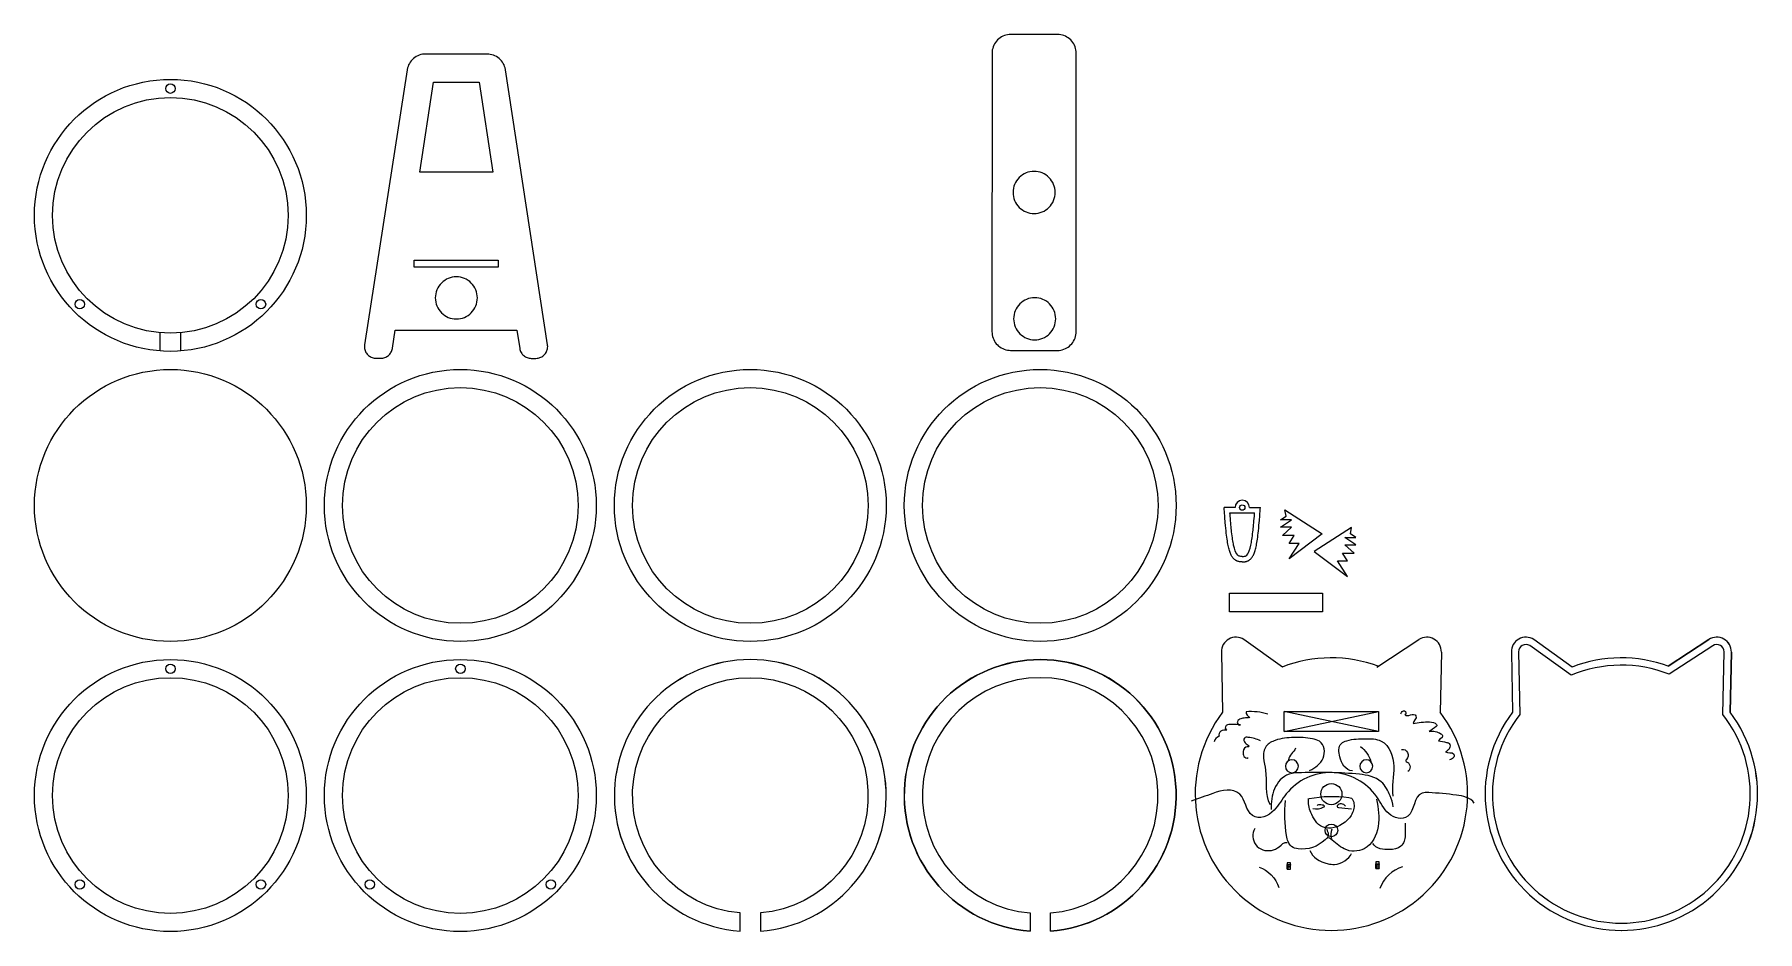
# Model space of a CAD drawing. Header units: millimetres. Extents: x 3 to 954, y 4 to 499.
import ezdxf

# ---------------------------------------------------------------- set-up
doc = ezdxf.new("R2010")
doc.units = ezdxf.units.MM
doc.layers.get('0').update_dxf_attribs({"linetype": 'CONTINUOUS'})

msp = doc.modelspace()

# ---------------------------------------------------------------- linework, layer by layer
for p, q in [((72.6, 324.65), (72.6, 334.68)), ((83.87, 334.68), (83.87, 324.65)), ((665.72, 238.3), (659.72, 238.3)), ((673.72, 238.3), (679.72, 238.3)), ((662.94, 235.3), (676.5, 235.3)), ((691.9, 150.18), (670.57, 165.45)), ((691.9, 150.18), (670.57, 165.45)), ((743.9, 150.22), (767.22, 165.45)), ((743.9, 150.22), (767.22, 165.45)), ((851.74, 150.3), (830.57, 165.45)), ((904.76, 150.78), (927.22, 165.45)), ((658.2, 158.59), (658.9, 125.22)), ((658.2, 158.59), (658.9, 125.22)), ((779.6, 158.59), (778.9, 125.22)), ((779.6, 158.59), (778.9, 125.22)), ((818.2, 158.59), (818.89, 125.47)), ((939.6, 158.59), (938.9, 125.47)), ((744.9, 114.72), (692.9, 125.72)), ((692.9, 125.72), (744.9, 125.72)), ((744.9, 114.72), (692.9, 125.72)), ((692.9, 125.72), (744.9, 125.72)), ((692.9, 114.72), (692.9, 125.72)), ((692.9, 114.72), (692.9, 125.72))]:
    msp.add_line(p, q)
for points in [[(540.12, 325.13), (541.02, 325.01), (541.91, 324.97), (567.73, 324.96), (567.73, 324.96), (567.73, 324.96), (568.63, 325), (569.53, 325.12), (570.4, 325.31), (571.26, 325.58), (572.1, 325.93), (572.89, 326.34), (573.65, 326.83), (574.37, 327.38), (575.03, 327.98), (575.64, 328.65), (576.19, 329.36), (576.67, 330.12), (577.09, 330.92), (577.43, 331.75), (577.71, 332.61), (577.9, 333.49), (578.02, 334.39), (578.06, 335.28), (578.11, 488.88), (578.11, 488.88), (578.07, 489.78), (577.95, 490.67), (577.76, 491.55), (577.49, 492.41), (577.14, 493.24), (576.73, 494.04), (576.24, 494.8), (575.7, 495.52), (575.09, 496.18), (574.42, 496.79), (573.71, 497.34), (572.95, 497.82), (572.15, 498.24), (571.32, 498.58), (570.46, 498.85), (569.58, 499.05), (568.69, 499.17), (567.79, 499.21), (541.97, 499.21), (541.97, 499.21), (541.07, 499.17), (540.18, 499.06), (539.3, 498.86), (538.44, 498.59), (537.61, 498.25), (536.81, 497.83), (536.05, 497.35), (535.33, 496.8), (534.67, 496.19), (534.06, 495.53), (533.51, 494.81), (533.03, 494.05), (532.61, 493.25), (532.27, 492.42), (532, 491.56), (531.8, 490.68), (531.68, 489.79), (531.65, 488.89), (531.59, 335.3), (531.59, 335.29), (531.63, 334.39), (531.75, 333.5), (531.94, 332.62), (532.21, 331.76), (532.56, 330.93), (532.98, 330.13), (533.46, 329.37), (534.01, 328.66), (534.62, 327.99), (535.28, 327.38), (536, 326.84), (536.75, 326.35), (537.55, 325.94), (538.39, 325.59), (539.25, 325.32)], [(532.98, 330.13), (533.46, 329.37), (534.01, 328.66), (534.62, 327.99), (535.28, 327.38), (536, 326.84), (536.75, 326.35), (537.55, 325.94), (538.39, 325.59), (539.25, 325.32), (540.12, 325.13), (541.02, 325.01), (541.91, 324.97), (567.73, 324.96), (567.73, 324.96), (567.73, 324.96), (568.63, 325), (569.53, 325.12), (570.4, 325.31), (571.26, 325.58), (572.1, 325.93), (572.89, 326.34), (573.65, 326.83), (574.37, 327.38), (575.03, 327.98), (575.64, 328.65), (576.19, 329.36), (576.67, 330.12), (577.09, 330.92), (577.43, 331.75), (577.71, 332.61), (577.9, 333.49), (578.02, 334.39), (578.06, 335.28), (578.11, 488.88), (578.11, 488.88), (578.07, 489.78), (577.95, 490.67), (577.76, 491.55), (577.49, 492.41), (577.14, 493.24), (576.73, 494.04), (576.24, 494.8), (575.7, 495.52), (575.09, 496.18), (574.42, 496.79), (573.71, 497.34), (572.95, 497.82), (572.15, 498.24), (571.32, 498.58), (570.46, 498.85), (569.58, 499.05), (568.69, 499.17), (567.79, 499.21), (541.97, 499.21), (541.97, 499.21), (541.07, 499.17), (540.18, 499.06), (539.3, 498.86), (538.44, 498.59), (537.61, 498.25), (536.81, 497.83), (536.05, 497.35), (535.33, 496.8), (534.67, 496.19), (534.06, 495.53), (533.51, 494.81), (533.03, 494.05), (532.61, 493.25), (532.27, 492.42), (532, 491.56), (531.8, 490.68), (531.68, 489.79), (531.65, 488.89), (531.59, 335.3), (531.59, 335.29), (531.63, 334.39), (531.75, 333.5), (531.94, 332.62), (532.21, 331.76), (532.56, 330.93)], [(202.31, 336.14), (269.46, 336.08), (270.99, 326.06), (270.99, 326.06), (271.02, 325.92), (271.14, 325.37), (271.31, 324.83), (271.52, 324.31), (271.78, 323.81), (272.09, 323.34), (272.43, 322.89), (272.81, 322.47), (273.22, 322.09), (273.67, 321.75), (274.15, 321.45), (274.65, 321.19), (275.17, 320.97), (275.7, 320.8), (276.25, 320.68), (276.81, 320.61), (277.37, 320.58), (279.98, 320.58), (279.98, 320.58), (280.55, 320.61), (281.11, 320.68), (281.65, 320.8), (282.19, 320.97), (282.71, 321.19), (283.21, 321.45), (283.69, 321.75), (284.13, 322.09), (284.55, 322.47), (284.93, 322.89), (285.27, 323.33), (285.57, 323.81), (285.83, 324.31), (286.05, 324.83), (286.22, 325.36), (286.34, 325.91), (286.41, 326.47), (286.44, 327.03), (286.41, 327.6), (286.36, 328.01), (263.19, 479.63), (263.15, 479.87), (262.95, 480.75), (262.68, 481.61), (262.34, 482.44), (261.92, 483.24), (261.44, 484), (260.89, 484.71), (260.28, 485.38), (259.62, 485.98), (258.9, 486.53), (258.14, 487.02), (257.34, 487.43), (256.51, 487.78), (255.65, 488.05), (254.77, 488.24), (253.88, 488.36), (252.99, 488.4), (219.08, 488.43), (219.07, 488.43), (218.17, 488.39), (217.28, 488.28), (216.4, 488.08), (215.54, 487.81), (214.71, 487.46), (213.91, 487.05), (213.15, 486.56), (212.43, 486.02), (211.77, 485.41), (211.16, 484.74), (210.61, 484.03), (210.13, 483.27), (209.71, 482.47), (209.37, 481.64), (209.1, 480.78), (208.9, 479.9), (208.87, 479.69), (185.4, 328.11), (185.34, 327.68), (185.32, 327.12), (185.34, 326.56), (185.42, 326), (185.54, 325.45), (185.71, 324.91), (185.92, 324.39), (186.18, 323.89), (186.49, 323.42), (186.83, 322.97), (187.21, 322.56), (187.62, 322.18), (188.07, 321.83), (188.55, 321.53), (189.05, 321.27), (189.57, 321.06), (190.1, 320.89), (190.65, 320.76), (191.21, 320.69), (191.77, 320.67), (194.38, 320.66), (194.38, 320.66), (194.95, 320.69), (195.51, 320.76), (196.05, 320.88), (196.59, 321.05), (197.11, 321.27), (197.61, 321.53), (198.09, 321.83), (198.53, 322.17), (198.95, 322.55), (199.33, 322.97), (199.67, 323.42), (199.97, 323.89), (200.23, 324.39), (200.45, 324.91), (200.62, 325.45), (200.74, 326), (200.76, 326.13)], [(215.81, 423.34), (223.49, 472.94), (248.55, 472.92), (256.13, 423.3)], [(259.15, 370.78), (212.69, 370.83), (212.69, 374.7), (259.16, 374.66)], [(695.56, 218.54), (698.32, 222.83), (691.89, 222.83), (696.94, 227.41), (690.85, 227.41), (696.94, 231.49), (690.85, 231.49), (693.89, 233.53), (693.27, 236.96), (713.9, 223.72), (695.56, 209.96), (701.07, 218.54)], [(727.76, 200.24), (722.25, 208.82), (727.76, 208.82), (725.01, 213.11), (731.44, 213.11), (726.38, 217.69), (732.47, 217.69), (726.38, 221.76), (732.47, 221.76), (729.43, 223.8), (730.05, 227.24), (709.42, 213.99)], [(662.64, 191.12), (714.04, 191.12), (714.04, 180.72), (662.64, 180.72)], [(744.9, 125.72), (744.9, 114.72), (692.9, 114.72)], [(744.9, 125.72), (744.9, 114.72), (692.9, 114.72)], [(694.54, 38.83), (696.26, 38.83), (696.26, 42.39), (694.54, 42.39)], [(694.54, 38.83), (696.26, 38.83), (696.26, 42.39), (694.54, 42.39)], [(694.89, 38.84), (694.55, 38.84), (694.55, 41.39), (696.27, 41.39), (696.27, 41.09), (694.89, 41.09), (694.89, 40.3), (696.08, 40.3), (696.08, 40), (694.89, 40)], [(694.89, 40), (694.89, 38.84), (694.55, 38.84), (694.55, 41.39), (696.27, 41.39), (696.27, 41.09), (694.89, 41.09), (694.89, 40.3), (696.08, 40.3), (696.08, 40)], [(745.33, 39.23), (745.33, 42.79), (743.43, 42.79), (743.43, 39.23)], [(743.43, 42.79), (743.43, 39.23), (745.33, 39.23), (745.33, 42.79)], [(743.78, 41.49), (743.78, 40.71), (745.19, 40.71), (745.19, 40.41), (743.78, 40.41), (743.78, 39.54), (745.34, 39.54), (745.34, 39.24), (743.44, 39.24), (743.44, 41.79), (745.28, 41.79), (745.28, 41.49)], [(745.34, 39.24), (743.44, 39.24), (743.44, 41.79), (745.28, 41.79), (745.28, 41.49), (743.78, 41.49), (743.78, 40.71), (745.19, 40.71), (745.19, 40.41), (743.78, 40.41), (743.78, 39.54), (745.34, 39.54)]]:
    msp.add_lwpolyline(points, close=True)
for points in [[(818.89, 125.47, 2.006705), (938.9, 125.47), (939.6, 158.59, 0.602944), (927.22, 165.45), (904.76, 150.78, 0.182253), (851.74, 150.3), (830.57, 165.45, 0.602944), (818.2, 158.59)], [(822.92, 124.15, 2.056027), (934.87, 124.15), (935.6, 158.67, 0.602944), (929.41, 162.1), (905.24, 146.32, 0.197278), (851.2, 145.76), (828.33, 162.14, 0.596905), (822.2, 158.67)], [(392.6, 4.65), (392.6, 14.68, -23.023729), (403.87, 14.68), (403.87, 4.65, 26.578332)], [(563.87, 14.68, 23.023729), (552.6, 14.68), (552.6, 4.65, -26.578332), (563.87, 4.65)]]:
    msp.add_lwpolyline(points, format="xyb", close=True)
for centre, radius in [((78.24, 399.44), 75), ((78.24, 399.44), 75), ((78.25, 469.35), 2.6), ((78.24, 399.44), 65), ((28.24, 350.44), 2.6), ((128.24, 350.44), 2.6), ((78.24, 239.44), 75), ((78.24, 239.44), 75), ((238.24, 239.44), 75), ((398.24, 239.44), 75), ((558.24, 239.44), 75), ((558.24, 239.44), 75), ((238.24, 239.44), 65), ((398.24, 239.44), 65), ((558.24, 239.44), 65), ((669.72, 238.3), 1.5), ((78.24, 79.44), 75), ((78.24, 79.44), 75), ((238.24, 79.44), 75), ((238.24, 79.44), 75), ((78.24, 79.44), 65), ((78.25, 149.35), 2.6), ((238.24, 79.44), 65), ((238.25, 149.35), 2.6), ((718.9, 80.22), 5.85), ((718.9, 80.22), 5.85), ((718.9, 60.22), 3.5), ((718.9, 60.22), 3.5), ((28.24, 30.44), 2.6), ((128.24, 30.44), 2.6), ((188.24, 30.44), 2.6), ((288.24, 30.44), 2.6)]:
    msp.add_circle(centre, radius)
at = {"extrusion": (0, 0, -1)}
for centre in [(-697.12, 95.57), (-697.12, 95.57), (-738.16, 95.57), (-738.16, 95.57)]:
    msp.add_circle(centre, 3.58, dxfattribs=at)
for centre, radius, start, end in [((669.72, 238.3), 4, 0, 180), ((666.2, 158.75), 8, 56.84849, 181.19902), ((666.2, 158.75), 8, 56.84849, 181.19902), ((771.6, 158.75), 8, -1.19902, 123.15151), ((771.6, 158.75), 8, -1.19902, 123.15151), ((826.2, 158.75), 8, 56.84849, 181.19902), ((931.6, 158.75), 8, -1.19902, 123.15151), ((398.24, 79.44), 75, -85.69057, 265.69057), ((558.24, 79.44), 75, -85.69057, 265.69057), ((718.9, 80.22), 75.16, 69.869, 111.1849), ((718.9, 80.22), 75.16, 69.869, 111.1849), ((878.9, 80.22), 75.16, 69.869, 111.1849), ((718.9, 80.22), 75.16, -217.02316, 37.02316), ((718.9, 80.22), 75.16, -217.02316, 37.02316), ((878.9, 80.22), 75.16, -217.02316, 37.02316)]:
    msp.add_arc(centre, radius, start, end)
for points in [[(546.64, 420.3), (544.46, 418.12), (543.24, 415.17), (543.24, 412.09)], [(546.64, 420.3), (544.46, 418.12), (543.24, 415.17), (543.24, 412.09)], [(554.85, 423.7), (551.77, 423.7), (548.82, 422.48), (546.64, 420.3)], [(554.85, 423.7), (551.77, 423.7), (548.82, 422.48), (546.64, 420.3)], [(563.07, 420.3), (560.89, 422.48), (557.93, 423.7), (554.85, 423.7)], [(563.07, 420.3), (560.89, 422.48), (557.93, 423.7), (554.85, 423.7)], [(566.47, 412.09), (566.47, 415.17), (565.24, 418.12), (563.07, 420.3)], [(566.47, 412.09), (566.47, 415.17), (565.24, 418.12), (563.07, 420.3)], [(543.24, 412.09), (543.24, 409.01), (544.46, 406.05), (546.64, 403.87)], [(543.24, 412.09), (543.24, 409.01), (544.46, 406.05), (546.64, 403.87)], [(563.07, 403.87), (565.24, 406.05), (566.47, 409.01), (566.47, 412.09)], [(563.07, 403.87), (565.24, 406.05), (566.47, 409.01), (566.47, 412.09)], [(546.64, 403.87), (548.82, 401.69), (551.77, 400.47), (554.85, 400.47)], [(546.64, 403.87), (548.82, 401.69), (551.77, 400.47), (554.85, 400.47)], [(554.85, 400.47), (557.93, 400.47), (560.89, 401.69), (563.07, 403.87)], [(554.85, 400.47), (557.93, 400.47), (560.89, 401.69), (563.07, 403.87)], [(227.83, 362.13), (225.65, 359.95), (224.42, 356.99), (224.42, 353.91)], [(236.04, 365.53), (232.96, 365.53), (230.01, 364.31), (227.83, 362.13)], [(244.25, 362.13), (242.08, 364.31), (239.12, 365.53), (236.04, 365.53)], [(247.66, 353.91), (247.66, 356.99), (246.43, 359.95), (244.25, 362.13)], [(224.42, 353.91), (224.42, 350.83), (225.65, 347.88), (227.83, 345.7)], [(244.25, 345.7), (246.43, 347.88), (247.66, 350.83), (247.66, 353.91)], [(555.17, 354.01), (552.09, 354.01), (549.14, 352.79), (546.96, 350.61)], [(555.17, 354.01), (552.09, 354.01), (549.14, 352.79), (546.96, 350.61)], [(563.39, 350.61), (561.21, 352.79), (558.25, 354.01), (555.17, 354.01)], [(563.39, 350.61), (561.21, 352.79), (558.25, 354.01), (555.17, 354.01)], [(227.83, 345.7), (230.01, 343.52), (232.96, 342.3), (236.04, 342.3)], [(236.04, 342.3), (239.12, 342.3), (242.08, 343.52), (244.25, 345.7)], [(546.96, 350.61), (544.78, 348.43), (543.56, 345.48), (543.56, 342.4)], [(546.96, 350.61), (544.78, 348.43), (543.56, 345.48), (543.56, 342.4)], [(543.56, 342.4), (543.56, 339.32), (544.78, 336.36), (546.96, 334.18)], [(543.56, 342.4), (543.56, 339.32), (544.78, 336.36), (546.96, 334.18)], [(566.79, 342.4), (566.79, 345.48), (565.57, 348.43), (563.39, 350.61)], [(566.79, 342.4), (566.79, 345.48), (565.57, 348.43), (563.39, 350.61)], [(563.39, 334.18), (565.57, 336.36), (566.79, 339.32), (566.79, 342.4)], [(563.39, 334.18), (565.57, 336.36), (566.79, 339.32), (566.79, 342.4)], [(546.96, 334.18), (549.14, 332), (552.09, 330.78), (555.17, 330.78)], [(546.96, 334.18), (549.14, 332), (552.09, 330.78), (555.17, 330.78)], [(555.17, 330.78), (558.25, 330.78), (561.21, 332), (563.39, 334.18)], [(555.17, 330.78), (558.25, 330.78), (561.21, 332), (563.39, 334.18)], [(671.83, 125.63), (671.76, 124.26), (672.68, 122.91), (673.98, 122.47)], [(671.83, 125.63), (671.76, 124.26), (672.68, 122.91), (673.98, 122.47)], [(683.86, 124.31), (679.98, 125.51), (675.87, 125.96), (671.83, 125.63)], [(683.86, 124.31), (679.98, 125.51), (675.87, 125.96), (671.83, 125.63)], [(757.16, 124.59), (757.49, 125.51), (758.39, 126.36), (759.33, 126.12)], [(757.16, 124.59), (757.49, 125.51), (758.39, 126.36), (759.33, 126.12)], [(759.33, 126.12), (760.28, 125.89), (760.33, 124.12), (759.35, 124.14)], [(759.33, 126.12), (760.28, 125.89), (760.33, 124.12), (759.35, 124.14)], [(759.35, 124.14), (760.03, 123.23), (761.44, 123.53), (762.52, 123.88)], [(759.35, 124.14), (760.03, 123.23), (761.44, 123.53), (762.52, 123.88)], [(762.52, 123.88), (763.6, 124.23), (765.09, 124.36), (765.57, 123.33)], [(762.52, 123.88), (763.6, 124.23), (765.09, 124.36), (765.57, 123.33)], [(657.97, 114.98), (657.02, 114.42), (656.4, 113.15), (656.94, 112.2)], [(657.97, 114.98), (657.02, 114.42), (656.4, 113.15), (656.94, 112.2)], [(661.16, 115.58), (660.06, 115.56), (658.91, 115.53), (657.97, 114.98)], [(661.16, 115.58), (660.06, 115.56), (658.91, 115.53), (657.97, 114.98)], [(660.87, 118.07), (660.08, 117.39), (660.14, 115.79), (661.16, 115.58)], [(660.87, 118.07), (660.08, 117.39), (660.14, 115.79), (661.16, 115.58)], [(663.85, 118.69), (662.81, 118.74), (661.66, 118.74), (660.87, 118.07)], [(663.85, 118.69), (662.81, 118.74), (661.66, 118.74), (660.87, 118.07)], [(668.78, 118.38), (667.14, 118.51), (665.49, 118.61), (663.85, 118.69)], [(668.78, 118.38), (667.14, 118.51), (665.49, 118.61), (663.85, 118.69)], [(668.27, 121.59), (667.53, 121.19), (666.92, 120.41), (666.99, 119.57)], [(668.27, 121.59), (667.53, 121.19), (666.92, 120.41), (666.99, 119.57)], [(666.99, 119.57), (667.06, 118.73), (668.02, 118.01), (668.78, 118.38)], [(666.99, 119.57), (667.06, 118.73), (668.02, 118.01), (668.78, 118.38)], [(670.72, 122.15), (669.89, 122.07), (669.02, 121.98), (668.27, 121.59)], [(670.72, 122.15), (669.89, 122.07), (669.02, 121.98), (668.27, 121.59)], [(673.98, 122.47), (672.89, 122.36), (671.81, 122.26), (670.72, 122.15)], [(673.98, 122.47), (672.89, 122.36), (671.81, 122.26), (670.72, 122.15)], [(765.57, 123.33), (766.24, 121.91), (764.01, 120.66), (763.97, 119.09)], [(765.57, 123.33), (766.24, 121.91), (764.01, 120.66), (763.97, 119.09)], [(763.97, 119.09), (766.95, 119.79), (770.02, 120.1), (773.08, 120.02)], [(763.97, 119.09), (766.95, 119.79), (770.02, 120.1), (773.08, 120.02)], [(776.69, 117.44), (775.41, 116.54), (774.14, 115.63), (772.87, 114.73)], [(776.69, 117.44), (775.41, 116.54), (774.14, 115.63), (772.87, 114.73)], [(772.87, 114.73), (775.07, 115.2), (777.46, 114.75), (779.35, 113.52)], [(772.87, 114.73), (775.07, 115.2), (777.46, 114.75), (779.35, 113.52)], [(773.08, 120.02), (774.5, 119.99), (776.1, 119.77), (776.93, 118.61)], [(773.08, 120.02), (774.5, 119.99), (776.1, 119.77), (776.93, 118.61)], [(777.12, 117.92), (777.06, 117.71), (776.87, 117.57), (776.69, 117.44)], [(777.12, 117.92), (777.06, 117.71), (776.87, 117.57), (776.69, 117.44)], [(776.93, 118.61), (777.07, 118.41), (777.19, 118.16), (777.12, 117.92)], [(776.93, 118.61), (777.07, 118.41), (777.19, 118.16), (777.12, 117.92)], [(656.94, 112.2), (655.59, 111.69), (654.52, 110.49), (654.16, 109.1)], [(656.94, 112.2), (655.59, 111.69), (654.52, 110.49), (654.16, 109.1)], [(672.45, 106.26), (671.21, 106.45), (670.38, 104.98), (670.21, 103.72)], [(672.45, 106.26), (671.21, 106.45), (670.38, 104.98), (670.21, 103.72)], [(670.95, 111.08), (670.32, 110.37), (670.71, 109.2), (671.37, 108.52)], [(670.95, 111.08), (670.32, 110.37), (670.71, 109.2), (671.37, 108.52)], [(673.06, 111.54), (672.32, 111.63), (671.45, 111.64), (670.95, 111.08)], [(673.06, 111.54), (672.32, 111.63), (671.45, 111.64), (670.95, 111.08)], [(671.37, 108.52), (672.04, 107.83), (672.93, 107.38), (673.5, 106.61)], [(671.37, 108.52), (672.04, 107.83), (672.93, 107.38), (673.5, 106.61)], [(673.5, 106.61), (673.64, 106.18), (672.9, 106.19), (672.45, 106.26)], [(673.5, 106.61), (673.64, 106.18), (672.9, 106.19), (672.45, 106.26)], [(679.77, 109.62), (677.66, 110.6), (675.38, 111.26), (673.06, 111.54)], [(679.77, 109.62), (677.66, 110.6), (675.38, 111.26), (673.06, 111.54)], [(682.97, 106.67), (681.61, 104.86), (681.3, 102.45), (681.47, 100.19)], [(682.97, 106.67), (681.61, 104.86), (681.3, 102.45), (681.47, 100.19)], [(687.96, 109.89), (686.05, 109.24), (684.17, 108.28), (682.97, 106.67)], [(687.96, 109.89), (686.05, 109.24), (684.17, 108.28), (682.97, 106.67)], [(698.19, 111.44), (694.73, 111.34), (691.24, 111), (687.96, 109.89)], [(698.19, 111.44), (694.73, 111.34), (691.24, 111), (687.96, 109.89)], [(699.07, 105.57), (698.12, 103.22), (695.6, 101.61), (695.18, 99.11)], [(699.07, 105.57), (698.12, 103.22), (695.6, 101.61), (695.18, 99.11)], [(708.43, 110.76), (705.07, 111.41), (701.62, 111.54), (698.19, 111.44)], [(708.43, 110.76), (705.07, 111.41), (701.62, 111.54), (698.19, 111.44)], [(712.26, 109.37), (711.12, 110.14), (709.77, 110.5), (708.43, 110.76)], [(712.26, 109.37), (711.12, 110.14), (709.77, 110.5), (708.43, 110.76)], [(714.34, 100.11), (715.72, 103.26), (715.1, 107.44), (712.26, 109.37)], [(714.34, 100.11), (715.72, 103.26), (715.1, 107.44), (712.26, 109.37)], [(723.6, 100.75), (722.9, 103.28), (722.52, 106.36), (724.39, 108.19)], [(723.6, 100.75), (722.9, 103.28), (722.52, 106.36), (724.39, 108.19)], [(724.39, 108.19), (725.18, 108.98), (726.27, 109.39), (727.34, 109.69)], [(724.39, 108.19), (725.18, 108.98), (726.27, 109.39), (727.34, 109.69)], [(727.34, 109.69), (730.75, 110.67), (734.35, 110.79), (737.89, 110.81)], [(727.34, 109.69), (730.75, 110.67), (734.35, 110.79), (737.89, 110.81)], [(735, 106.47), (737.7, 104.4), (739.74, 101.47), (740.74, 98.21)], [(735, 106.47), (737.7, 104.4), (739.74, 101.47), (740.74, 98.21)], [(737.89, 110.81), (740.75, 110.83), (743.71, 110.75), (746.28, 109.5)], [(737.89, 110.81), (740.75, 110.83), (743.71, 110.75), (746.28, 109.5)], [(746.28, 109.5), (751.21, 107.08), (753.19, 101), (753.29, 95.51)], [(746.28, 109.5), (751.21, 107.08), (753.19, 101), (753.29, 95.51)], [(757.68, 104.84), (758.99, 105.22), (760.47, 104.39), (760.99, 103.13)], [(757.68, 104.84), (758.99, 105.22), (760.47, 104.39), (760.99, 103.13)], [(780.3, 112.23), (780.32, 111.05), (778.4, 110.77), (778.09, 109.63)], [(780.3, 112.23), (780.32, 111.05), (778.4, 110.77), (778.09, 109.63)], [(778.09, 109.63), (779.5, 109.35), (780.92, 109.06), (782.33, 108.78)], [(778.09, 109.63), (779.5, 109.35), (780.92, 109.06), (782.33, 108.78)], [(779.35, 113.52), (779.82, 113.22), (780.3, 112.78), (780.3, 112.23)], [(779.35, 113.52), (779.82, 113.22), (780.3, 112.78), (780.3, 112.23)], [(784.07, 105.51), (783.59, 104.66), (782.75, 104.08), (781.94, 103.53)], [(784.07, 105.51), (783.59, 104.66), (782.75, 104.08), (781.94, 103.53)], [(782.33, 108.78), (782.85, 108.67), (783.4, 108.56), (783.81, 108.21)], [(782.33, 108.78), (782.85, 108.67), (783.4, 108.56), (783.81, 108.21)], [(783.81, 108.21), (784.56, 107.58), (784.56, 106.37), (784.07, 105.51)], [(783.81, 108.21), (784.56, 107.58), (784.56, 106.37), (784.07, 105.51)], [(670.21, 103.72), (670.08, 102.8), (670.11, 101.8), (670.63, 101.02)], [(670.21, 103.72), (670.08, 102.8), (670.11, 101.8), (670.63, 101.02)], [(670.63, 101.02), (671.14, 100.25), (672.28, 99.84), (673.05, 100.36)], [(670.63, 101.02), (671.14, 100.25), (672.28, 99.84), (673.05, 100.36)], [(681.47, 100.19), (681.65, 97.93), (682.26, 95.73), (682.55, 93.48)], [(681.47, 100.19), (681.65, 97.93), (682.26, 95.73), (682.55, 93.48)], [(706.91, 93.29), (710.01, 94.77), (712.95, 96.97), (714.34, 100.11)], [(706.91, 93.29), (710.01, 94.77), (712.95, 96.97), (714.34, 100.11)], [(725.84, 95.71), (724.72, 97.18), (724.1, 98.97), (723.6, 100.75)], [(725.84, 95.71), (724.72, 97.18), (724.1, 98.97), (723.6, 100.75)], [(730.52, 93.1), (728.67, 93.12), (726.96, 94.24), (725.84, 95.71)], [(730.52, 93.1), (728.67, 93.12), (726.96, 94.24), (725.84, 95.71)], [(753.29, 95.51), (753.39, 90.02), (752.13, 84.52), (752.78, 79.07)], [(753.29, 95.51), (753.39, 90.02), (752.13, 84.52), (752.78, 79.07)], [(760.32, 99.3), (760.15, 99.09), (759.94, 98.86), (759.96, 98.58)], [(760.32, 99.3), (760.15, 99.09), (759.94, 98.86), (759.96, 98.58)], [(759.96, 98.58), (760, 98.2), (760.43, 98.02), (760.77, 97.85)], [(759.96, 98.58), (760, 98.2), (760.43, 98.02), (760.77, 97.85)], [(760.99, 103.13), (761.52, 101.87), (761.18, 100.36), (760.32, 99.3)], [(760.99, 103.13), (761.52, 101.87), (761.18, 100.36), (760.32, 99.3)], [(760.77, 97.85), (762.63, 96.89), (762.85, 93.82), (761.13, 92.62)], [(760.77, 97.85), (762.63, 96.89), (762.85, 93.82), (761.13, 92.62)], [(781.94, 103.53), (783.19, 102.52), (785.54, 103.67), (786.43, 102.33)], [(781.94, 103.53), (783.19, 102.52), (785.54, 103.67), (786.43, 102.33)], [(786.09, 100.22), (785.56, 99.66), (784.82, 99.36), (784.1, 99.08)], [(786.09, 100.22), (785.56, 99.66), (784.82, 99.36), (784.1, 99.08)], [(786.43, 102.33), (786.85, 101.69), (786.61, 100.78), (786.09, 100.22)], [(786.43, 102.33), (786.85, 101.69), (786.61, 100.78), (786.09, 100.22)], [(682.55, 93.48), (683.38, 87.05), (681.75, 79.97), (685.1, 74.43)], [(682.55, 93.48), (683.38, 87.05), (681.75, 79.97), (685.1, 74.43)], [(695.55, 91.23), (691.86, 89.97), (689.04, 86.78), (687.51, 83.19)], [(695.55, 91.23), (691.86, 89.97), (689.04, 86.78), (687.51, 83.19)], [(719.34, 92.12), (709.68, 92.43), (700, 87.92), (694, 80.35)], [(719.34, 92.12), (709.68, 92.43), (700, 87.92), (694, 80.35)], [(702.45, 92.05), (700.13, 92.02), (697.75, 91.98), (695.55, 91.23)], [(702.45, 92.05), (700.13, 92.02), (697.75, 91.98), (695.55, 91.23)], [(734.34, 91.17), (723.76, 92.32), (713.09, 92.18), (702.45, 92.05)], [(734.34, 91.17), (723.76, 92.32), (713.09, 92.18), (702.45, 92.05)], [(743.89, 78.8), (738.38, 86.73), (728.99, 91.83), (719.34, 92.12)], [(743.89, 78.8), (738.38, 86.73), (728.99, 91.83), (719.34, 92.12)], [(746.43, 87), (743.21, 89.91), (738.65, 90.71), (734.34, 91.17)], [(746.43, 87), (743.21, 89.91), (738.65, 90.71), (734.34, 91.17)], [(751.31, 79.28), (750.04, 82.07), (748.71, 84.94), (746.43, 87)], [(751.31, 79.28), (750.04, 82.07), (748.71, 84.94), (746.43, 87)], [(653.5, 80.61), (649.52, 79.2), (645.53, 77.8), (641.55, 76.4)], [(653.5, 80.61), (649.52, 79.2), (645.53, 77.8), (641.55, 76.4)], [(668.33, 80.24), (664.55, 83.84), (658.43, 82.34), (653.5, 80.61)], [(668.33, 80.24), (664.55, 83.84), (658.43, 82.34), (653.5, 80.61)], [(675.35, 68.43), (671.52, 71.06), (671.69, 77.04), (668.33, 80.24)], [(675.35, 68.43), (671.52, 71.06), (671.69, 77.04), (668.33, 80.24)], [(687.51, 83.19), (685.98, 79.6), (685.61, 75.62), (685.6, 71.71)], [(687.51, 83.19), (685.98, 79.6), (685.61, 75.62), (685.6, 71.71)], [(694, 80.35), (691.68, 77.43), (689.89, 74.08), (687.33, 71.37)], [(694, 80.35), (691.68, 77.43), (689.89, 74.08), (687.33, 71.37)], [(694.2, 57.31), (693.16, 63.7), (692.94, 70.23), (693.54, 76.68)], [(694.2, 57.31), (693.16, 63.7), (692.94, 70.23), (693.54, 76.68)], [(707.54, 70.14), (706.58, 72.57), (705.89, 75.21), (706.31, 77.79)], [(707.54, 70.14), (706.58, 72.57), (705.89, 75.21), (706.31, 77.79)], [(706.71, 77.77), (713.89, 79.15), (721.3, 79.36), (728.55, 78.36)], [(706.71, 77.77), (713.89, 79.15), (721.3, 79.36), (728.55, 78.36)], [(728.55, 78.36), (729.06, 78.29), (729.6, 78.21), (730.03, 77.91)], [(728.55, 78.36), (729.06, 78.29), (729.6, 78.21), (730.03, 77.91)], [(730.03, 77.91), (730.48, 77.59), (730.75, 77.08), (730.95, 76.56)], [(730.03, 77.91), (730.48, 77.59), (730.75, 77.08), (730.95, 76.56)], [(730.95, 76.56), (731.75, 74.46), (731.52, 72.06), (730.62, 70)], [(730.95, 76.56), (731.75, 74.46), (731.52, 72.06), (730.62, 70)], [(743.85, 77.38), (744.67, 72.42), (745.49, 67.37), (744.75, 62.41)], [(743.85, 77.38), (744.67, 72.42), (745.49, 67.37), (744.75, 62.41)], [(750.55, 69.48), (747.72, 72.06), (746.08, 75.65), (743.89, 78.8)], [(750.55, 69.48), (747.72, 72.06), (746.08, 75.65), (743.89, 78.8)], [(752.9, 73.17), (753.1, 75.29), (752.19, 77.34), (751.31, 79.28)], [(752.9, 73.17), (753.1, 75.29), (752.19, 77.34), (751.31, 79.28)], [(768.94, 80.75), (764.11, 78.96), (765.05, 71.21), (761.01, 68.02)], [(768.94, 80.75), (764.11, 78.96), (765.05, 71.21), (761.01, 68.02)], [(772.59, 81.06), (771.36, 81.13), (770.1, 81.17), (768.94, 80.75)], [(772.59, 81.06), (771.36, 81.13), (770.1, 81.17), (768.94, 80.75)], [(787.86, 79.67), (782.79, 80.34), (777.69, 80.8), (772.59, 81.06)], [(787.86, 79.67), (782.79, 80.34), (777.69, 80.8), (772.59, 81.06)], [(797.75, 75.25), (795.65, 78.33), (791.55, 79.18), (787.86, 79.67)], [(797.75, 75.25), (795.65, 78.33), (791.55, 79.18), (787.86, 79.67)], [(687.33, 71.37), (684.26, 68.1), (679.04, 65.89), (675.35, 68.43)], [(687.33, 71.37), (684.26, 68.1), (679.04, 65.89), (675.35, 68.43)], [(714.07, 62.13), (710.84, 63.57), (708.84, 66.85), (707.54, 70.14)], [(714.07, 62.13), (710.84, 63.57), (708.84, 66.85), (707.54, 70.14)], [(708.57, 72.34), (710.62, 71.76), (712.9, 72.06), (714.72, 73.15)], [(708.57, 72.34), (710.62, 71.76), (712.9, 72.06), (714.72, 73.15)], [(711.85, 74.34), (711.45, 74.35), (710.91, 74.18), (710.98, 73.79)], [(711.85, 74.34), (711.45, 74.35), (710.91, 74.18), (710.98, 73.79)], [(714.38, 74.06), (713.54, 74.23), (712.7, 74.33), (711.85, 74.34)], [(714.38, 74.06), (713.54, 74.23), (712.7, 74.33), (711.85, 74.34)], [(715.03, 73.45), (715.12, 73.77), (714.71, 73.99), (714.38, 74.06)], [(715.03, 73.45), (715.12, 73.77), (714.71, 73.99), (714.38, 74.06)], [(714.72, 73.15), (714.85, 73.22), (714.99, 73.31), (715.03, 73.45)], [(714.72, 73.15), (714.85, 73.22), (714.99, 73.31), (715.03, 73.45)], [(722.17, 73.8), (722.06, 73.66), (721.97, 73.5), (722, 73.32)], [(722.17, 73.8), (722.06, 73.66), (721.97, 73.5), (722, 73.32)], [(722, 73.32), (722.04, 73), (722.45, 72.88), (722.77, 72.84)], [(722, 73.32), (722.04, 73), (722.45, 72.88), (722.77, 72.84)], [(724.46, 74.87), (723.59, 74.92), (722.69, 74.51), (722.17, 73.8)], [(724.46, 74.87), (723.59, 74.92), (722.69, 74.51), (722.17, 73.8)], [(722.77, 72.84), (725.17, 72.53), (727.58, 72.3), (729.99, 72.16)], [(722.77, 72.84), (725.17, 72.53), (727.58, 72.3), (729.99, 72.16)], [(726.62, 73.53), (726.18, 74.3), (725.34, 74.82), (724.46, 74.87)], [(726.62, 73.53), (726.18, 74.3), (725.34, 74.82), (724.46, 74.87)], [(730.62, 70), (729.71, 67.95), (728.18, 66.22), (726.43, 64.8)], [(730.62, 70), (729.71, 67.95), (728.18, 66.22), (726.43, 64.8)], [(761.01, 68.02), (758, 65.65), (753.38, 66.89), (750.55, 69.48)], [(761.01, 68.02), (758, 65.65), (753.38, 66.89), (750.55, 69.48)], [(676.66, 61.2), (675.83, 59.86), (675.43, 58.26), (675.52, 56.69)], [(676.66, 61.2), (675.83, 59.86), (675.43, 58.26), (675.52, 56.69)], [(696.9, 51.36), (695.13, 52.73), (694.56, 55.11), (694.2, 57.31)], [(696.9, 51.36), (695.13, 52.73), (694.56, 55.11), (694.2, 57.31)], [(726.43, 64.8), (722.99, 62), (718.13, 60.33), (714.07, 62.13)], [(726.43, 64.8), (722.99, 62), (718.13, 60.33), (714.07, 62.13)], [(716.39, 61.14), (716.32, 60.61), (716.62, 60.12), (716.82, 59.62)], [(716.39, 61.14), (716.32, 60.61), (716.62, 60.12), (716.82, 59.62)], [(716.82, 59.62), (717.24, 58.56), (717.22, 57.32), (716.76, 56.28)], [(716.82, 59.62), (717.24, 58.56), (717.22, 57.32), (716.76, 56.28)], [(719.12, 60.9), (718.42, 59.26), (718.38, 57.34), (719.02, 55.67)], [(719.12, 60.9), (718.42, 59.26), (718.38, 57.34), (719.02, 55.67)], [(744.75, 62.41), (744.01, 57.44), (741.44, 52.48), (737, 50.13)], [(744.75, 62.41), (744.01, 57.44), (741.44, 52.48), (737, 50.13)], [(759.59, 57.51), (759.5, 55.29), (758.9, 52.95), (757.25, 51.48)], [(759.59, 57.51), (759.5, 55.29), (758.9, 52.95), (757.25, 51.48)], [(759.63, 64.14), (759.38, 61.94), (759.69, 59.72), (759.59, 57.51)], [(759.63, 64.14), (759.38, 61.94), (759.69, 59.72), (759.59, 57.51)], [(675.52, 56.69), (675.71, 53.5), (678.05, 50.6), (681.06, 49.53)], [(675.52, 56.69), (675.71, 53.5), (678.05, 50.6), (681.06, 49.53)], [(681.06, 49.53), (684.08, 48.47), (687.6, 49.2), (690.09, 51.21)], [(681.06, 49.53), (684.08, 48.47), (687.6, 49.2), (690.09, 51.21)], [(690.09, 51.21), (691.45, 52.31), (692.82, 53.85), (694.54, 53.6)], [(690.09, 51.21), (691.45, 52.31), (692.82, 53.85), (694.54, 53.6)], [(700.55, 50.05), (699.25, 50.22), (697.93, 50.56), (696.9, 51.36)], [(700.55, 50.05), (699.25, 50.22), (697.93, 50.56), (696.9, 51.36)], [(715.41, 55.03), (711.57, 51.22), (705.91, 49.33), (700.55, 50.05)], [(715.41, 55.03), (711.57, 51.22), (705.91, 49.33), (700.55, 50.05)], [(707.07, 49.05), (708.35, 45.65), (712.27, 42.8), (717.05, 41.79)], [(707.07, 49.05), (708.35, 45.65), (712.27, 42.8), (717.05, 41.79)], [(717.21, 56.08), (716.49, 56.11), (715.92, 55.53), (715.41, 55.03)], [(717.21, 56.08), (716.49, 56.11), (715.92, 55.53), (715.41, 55.03)], [(718.4, 55.58), (718.04, 55.83), (717.65, 56.07), (717.21, 56.08)], [(718.4, 55.58), (718.04, 55.83), (717.65, 56.07), (717.21, 56.08)], [(726.03, 49.96), (723.19, 51.36), (721.01, 53.8), (718.4, 55.58)], [(726.03, 49.96), (723.19, 51.36), (721.01, 53.8), (718.4, 55.58)], [(737, 50.13), (733.65, 48.36), (729.44, 48.29), (726.03, 49.96)], [(737, 50.13), (733.65, 48.36), (729.44, 48.29), (726.03, 49.96)], [(745.82, 50.12), (744.17, 50.61), (742.61, 51.58), (741.71, 53.04)], [(745.82, 50.12), (744.17, 50.61), (742.61, 51.58), (741.71, 53.04)], [(750.94, 49.63), (749.22, 49.58), (747.47, 49.63), (745.82, 50.12)], [(750.94, 49.63), (749.22, 49.58), (747.47, 49.63), (745.82, 50.12)], [(757.25, 51.48), (755.58, 50), (753.18, 49.7), (750.94, 49.63)], [(757.25, 51.48), (755.58, 50), (753.18, 49.7), (750.94, 49.63)], [(678.99, 39.98), (684.11, 38.22), (688.27, 33.91), (689.85, 28.74)], [(678.99, 39.98), (684.11, 38.22), (688.27, 33.91), (689.85, 28.74)], [(717.05, 41.79), (718.18, 41.56), (719.37, 41.41), (720.55, 41.46)], [(717.05, 41.79), (718.18, 41.56), (719.37, 41.41), (720.55, 41.46)], [(720.55, 41.46), (725.01, 41.65), (728.39, 44.47), (730.06, 47.4)], [(720.55, 41.46), (725.01, 41.65), (728.39, 44.47), (730.06, 47.4)], [(758.18, 40.09), (752.44, 38.43), (747.64, 33.85), (745.71, 28.2)], [(758.18, 40.09), (752.44, 38.43), (747.64, 33.85), (745.71, 28.2)]]:
    msp.add_open_spline(points, degree=3)
for points in [[(669.72, 208.3), (661.72, 208.3), (659.72, 238.3)], [(669.72, 208.3), (677.72, 208.3), (679.72, 238.3)]]:
    msp.add_rational_spline(points, [1, 1.66956094824, 1], degree=2)
for points in [[(669.72, 211.3), (668.59, 211.3), (668.08, 211.48), (667.71, 211.68), (667.34, 211.88), (667.05, 212.13), (666.69, 212.67), (666.13, 213.51), (665.52, 215.04), (664.97, 217.6), (664.58, 219.39), (664.22, 221.67), (663.86, 224.88), (663.6, 227.17), (663.34, 229.93), (663.06, 233.59), (663.02, 234.14), (662.98, 234.71), (662.94, 235.3)], [(669.72, 211.3), (670.85, 211.3), (671.36, 211.48), (671.73, 211.68), (672.1, 211.88), (672.39, 212.13), (672.75, 212.67), (673.31, 213.51), (673.92, 215.04), (674.47, 217.6), (674.86, 219.39), (675.22, 221.67), (675.58, 224.88), (675.84, 227.17), (676.1, 229.93), (676.38, 233.59), (676.42, 234.14), (676.46, 234.71), (676.5, 235.3)]]:
    msp.add_open_spline(points, degree=3, knots=[0, 0, 0, 0, 0.569243, 0.569243, 0.569243, 1.145449, 1.145449, 1.145449, 2.064303, 2.064303, 2.064303, 2.705172, 2.705172, 2.705172, 3.162742, 3.162742, 3.162742, 3.231036, 3.231036, 3.231036, 3.231036])

doc.saveas('drawing.dxf')
